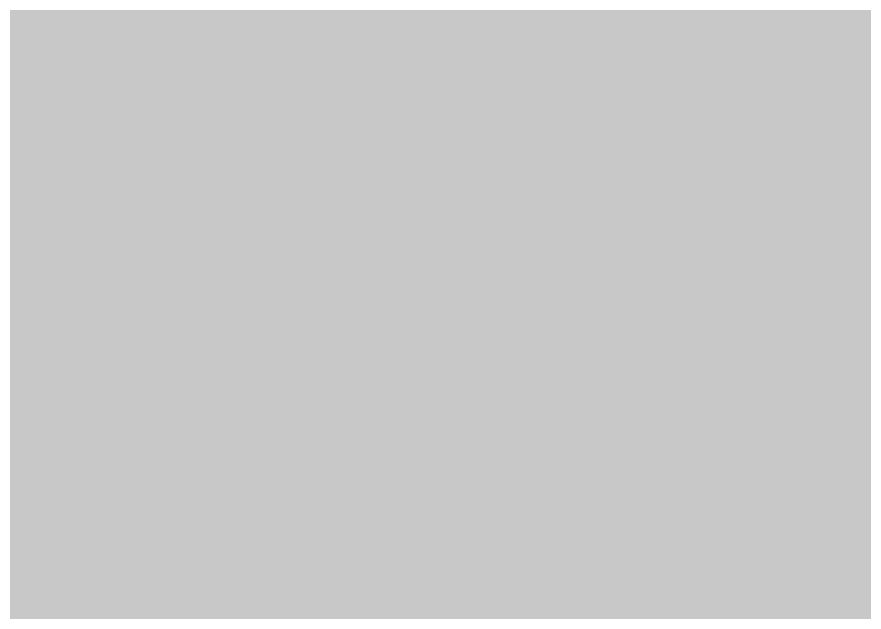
# Model space of a CAD drawing. Header units: millimetres. Extents: x -0.5 to 77.7, y -66.2 to -6.
# Drawn here: x 49.2765 to 49.3984, y -20.9041 to -20.8185 of the extents above; entities that cross this region are included whole.
import ezdxf

# ---------------------------------------------------------------- set-up
doc = ezdxf.new("R2010")
doc.units = ezdxf.units.MM
doc.header["$MEASUREMENT"] = 0
doc.layers.add('Inner1', color=7, linetype='Continuous', true_color=0x999966)
doc.layers.add('Top-Silkscreen-Layer', color=7, linetype='Continuous', true_color=0xffcc00)

msp = doc.modelspace()

# ---------------------------------------------------------------- hatches: boundary and pattern name
at = {"layer": 'Inner1'}
msp.add_hatch(color=256, dxfattribs=at).paths.add_polyline_path([(77.23901, -6.45415), (77.23901, -65.68199), (-0.02286, -65.68199), (-0.02286, -6.45415)])
at = {"layer": 'Top-Silkscreen-Layer'}
msp.add_hatch(color=256, dxfattribs=at).paths.add_polyline_path([(49.30431, -20.82908), (49.28801, -20.84469), (49.28806, -20.86519), (49.37158, -20.87185), (49.37438, -20.8478), (49.35822, -20.83048)])

# ---------------------------------------------------------------- linework, layer by layer
at = {"layer": 'Top-Silkscreen-Layer', "const_width": 0.254}
for points in [[(49.41454, -20.4989), (49.43197, -20.54825), (49.45032, -20.51096)], [(49.4256, -20.60546), (49.40326, -20.63465), (49.45071, -20.65606)], [(49.30714, -20.71981), (49.29068, -20.74316), (49.28766, -20.75694), (49.30064, -20.77644), (49.31361, -20.79595), (49.32807, -20.79595), (49.35506, -20.78304)], [(49.70349, -20.828), (49.6881, -20.84284), (49.6881, -20.86266), (49.75782, -20.892)], [(49.40608, -20.7281), (49.40573, -20.77329), (49.41335, -20.79022), (49.42778, -20.79022), (49.4553, -20.77238), (49.46838, -20.75455), (49.45925, -20.73654), (49.45011, -20.71853), (49.43208, -20.71679), (49.41405, -20.71504)], [(49.50431, -20.71439), (49.48801, -20.73), (49.48806, -20.74726), (49.55493, -20.78406), (49.5681, -20.77218), (49.5681, -20.7514), (49.5681, -20.73063), (49.55466, -20.71455)], [(49.2094, -20.72284), (49.20135, -20.74508), (49.19821, -20.76016), (49.20852, -20.77519), (49.25408, -20.77481), (49.25774, -20.73078), (49.24737, -20.71566), (49.23085, -20.71566)], [(49.4106, -20.83124), (49.40282, -20.89215), (49.4681, -20.8623), (49.4681, -20.84212), (49.45335, -20.83337)], [(49.50155, -20.82675), (49.4875, -20.83994), (49.48719, -20.86492), (49.48689, -20.88992), (49.49805, -20.90027), (49.57155, -20.87205), (49.57434, -20.84821), (49.55761, -20.83068)], [(49.30431, -20.82908), (49.28801, -20.84469), (49.28806, -20.86519), (49.37158, -20.87185), (49.37438, -20.8478), (49.35822, -20.83048)]]:
    msp.add_lwpolyline(points, close=True, dxfattribs=at)
for points in [[(49.13343, -20.79595), (49.15753, -20.79595), (49.16532, -20.7832), (49.1731, -20.74903), (49.1731, -20.7276), (49.1594, -20.71303), (49.10946, -20.70993)], [(49.53113, -20.92211), (49.51506, -20.92211), (49.49836, -20.94186), (49.48167, -20.96162), (49.48489, -20.98859), (49.49372, -21.02331), (49.49932, -21.03105), (49.47897, -21.03105), (49.45861, -21.03105), (49.46586, -21.01117), (49.40257, -20.94553), (49.39359, -21.01065), (49.40409, -21.03105), (49.38394, -21.03105), (49.3638, -21.03105), (49.36885, -21.01242), (49.33018, -20.92211), (49.31414, -20.92211), (49.29862, -20.94237), (49.29067, -21.01028), (49.29824, -21.03105), (49.27755, -21.03105), (49.25688, -21.03105), (49.26248, -21.02331), (49.27125, -20.98905), (49.27442, -20.96253), (49.25823, -20.94518), (49.21252, -20.93833), (49.19108, -20.95282), (49.18156, -20.95683), (49.16464, -20.93564), (49.14771, -20.91445), (49.15416, -20.90976), (49.16426, -20.90499), (49.17104, -20.89056), (49.20403, -20.89343), (49.25492, -20.89875), (49.2681, -20.88686), (49.2681, -20.86449), (49.2681, -20.84212), (49.25335, -20.83337), (49.19947, -20.842), (49.17887, -20.85937), (49.17583, -20.84837), (49.16068, -20.82239), (49.14858, -20.80742)]]:
    msp.add_lwpolyline(points, dxfattribs=at)

doc.saveas('drawing.dxf')
